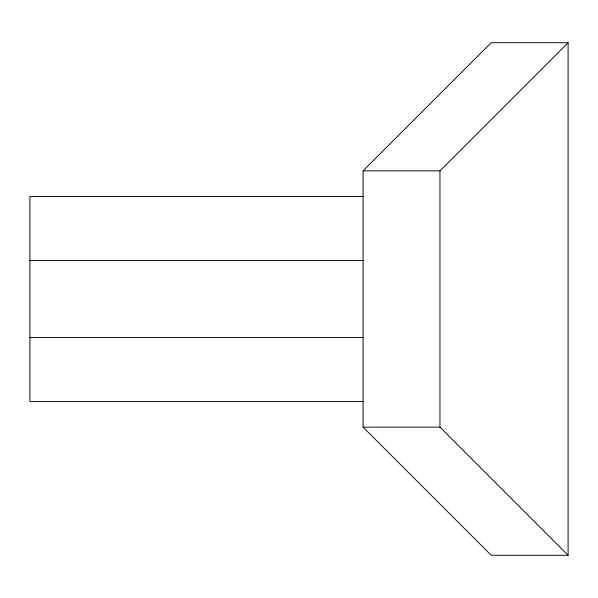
<?xml version="1.0" encoding="UTF-8"?>
<svg xmlns="http://www.w3.org/2000/svg" width="598" height="598" viewBox="0 0 598 598"><rect width="100%" height="100%" fill="white"/><g stroke="black" fill="none" stroke-linecap="round" stroke-linejoin="round"><path stroke-width="0.9" d="M363.068 170.856L491.212 42.712L568.1 42.712L568.1 555.288L491.212 555.288L363.068 427.144L363.068 170.856L439.956 170.856L568.1 42.712M363.076 196.488L29.9 196.488L29.9 401.512L363.076 401.512M29.9 260.556L363.076 260.556M29.9 337.444L363.076 337.444M363.068 427.144L439.956 427.144L568.1 555.288M439.956 170.856L439.956 427.144"/></g></svg>
